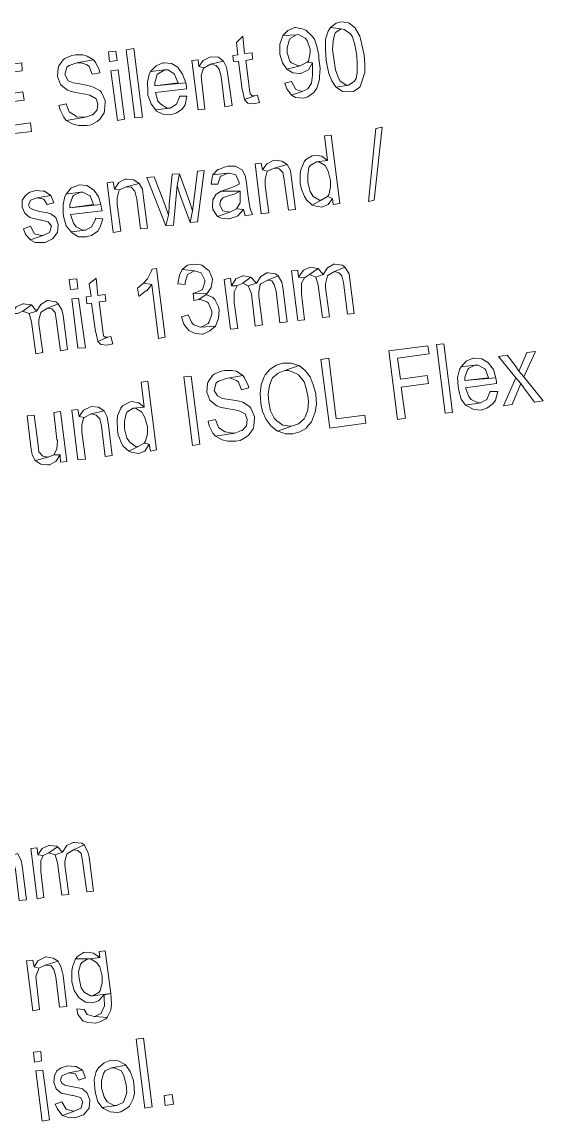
# Model space of a CAD drawing. Header units: metres. Extents: x 2713732.4 to 2713757.2, y 1226081.6 to 1226111.3.
# Drawn here: x 2713753.164 to 2713754.078, y 1226105.087 to 1226107.015 of the extents above; entities that cross this region are included whole.
import ezdxf

# ---------------------------------------------------------------- set-up
doc = ezdxf.new("R2010")
doc.units = ezdxf.units.M
doc.layers.add('einlagen_boden_erstes_og', color=7, linetype='Continuous', true_color=0x000000)

msp = doc.modelspace()

# ---------------------------------------------------------------- linework, layer by layer
at = {"layer": 'einlagen_boden_erstes_og', "color": 7, "lineweight": 0}
for points in [[(2713753.6436, 1226107.0055), (2713753.6425, 1226107.0055), (2713753.6306, 1226107.0001), (2713753.6219, 1226106.9914), (2713753.6458, 1226106.9925), (2713753.649, 1226106.9935), (2713753.661, 1226106.987), (2713753.6643, 1226106.9827), (2713753.6697, 1226106.9675), (2713753.6697, 1226106.961), (2713753.6664, 1226106.9468), (2713753.6643, 1226106.9447), (2713753.674, 1226106.9436), (2713753.674, 1226106.9403), (2713753.674, 1226106.9381), (2713753.674, 1226106.9219), (2713753.6719, 1226106.9077), (2713753.6653, 1226106.898), (2713753.6556, 1226106.8936), (2713753.6371, 1226106.8871), (2713753.6436, 1226106.8828), (2713753.6577, 1226106.8817), (2713753.6653, 1226106.8838), (2713753.6762, 1226106.8914), (2713753.6816, 1226106.899), (2713753.686, 1226106.9143), (2713753.686, 1226106.9197), (2713753.6871, 1226106.9338), (2713753.6849, 1226106.9512), (2713753.6849, 1226106.9566), (2713753.6816, 1226106.9729), (2713753.6773, 1226106.9849), (2713753.6719, 1226106.9914), (2713753.6621, 1226107.0012), (2713753.6556, 1226107.0033)], [(2713753.7055, 1226107.0055), (2713753.7012, 1226106.999), (2713753.6968, 1226106.9849), (2713753.6968, 1226106.9805), (2713753.6968, 1226106.9664), (2713753.6979, 1226106.949), (2713753.699, 1226106.9414), (2713753.7023, 1226106.9251), (2713753.7077, 1226106.9121), (2713753.7142, 1226106.9023), (2713753.7153, 1226106.9012), (2713753.737, 1226106.9045), (2713753.7327, 1226106.9045), (2713753.7218, 1226106.9121), (2713753.7186, 1226106.9186), (2713753.7142, 1226106.9316), (2713753.711, 1226106.9512), (2713753.7088, 1226106.9664), (2713753.7099, 1226106.9816), (2713753.7121, 1226106.9925), (2713753.7142, 1226106.9968), (2713753.724, 1226107.0033)], [(2713753.7229, 1226107.0153), (2713753.7153, 1226107.0131), (2713753.7055, 1226107.0055), (2713753.724, 1226107.0033), (2713753.7294, 1226107.0022), (2713753.7403, 1226106.9946), (2713753.7436, 1226106.9892), (2713753.7479, 1226106.9751), (2713753.7512, 1226106.9566), (2713753.7522, 1226106.9425), (2713753.7522, 1226106.9262), (2713753.7501, 1226106.9164), (2713753.7468, 1226106.911), (2713753.737, 1226106.9045), (2713753.7153, 1226106.9012), (2713753.7262, 1226106.8936), (2713753.7381, 1226106.8925), (2713753.7457, 1226106.8936), (2713753.7566, 1226106.9012), (2713753.7598, 1226106.9088), (2713753.7642, 1226106.9229), (2713753.7653, 1226106.9262), (2713753.7653, 1226106.9403), (2713753.7642, 1226106.9577), (2713753.7609, 1226106.9729), (2713753.7577, 1226106.9859), (2713753.7566, 1226106.9903), (2713753.749, 1226107.0033), (2713753.749, 1226107.0044), (2713753.7381, 1226107.0131), (2713753.7359, 1226107.0142)], [(2713753.5513, 1226106.9903), (2713753.5404, 1226106.9794), (2713753.5426, 1226106.9577), (2713753.5339, 1226106.9566), (2713753.535, 1226106.9458), (2713753.5437, 1226106.9468), (2713753.5502, 1226106.8969), (2713753.5513, 1226106.8936), (2713753.5545, 1226106.8795), (2713753.5719, 1226106.886), (2713753.5676, 1226106.886), (2713753.5643, 1226106.8893), (2713753.5632, 1226106.8969), (2713753.5567, 1226106.9479), (2713753.5687, 1226106.9501), (2713753.5676, 1226106.961), (2713753.5545, 1226106.9599)], [(2713753.6219, 1226106.9914), (2713753.6208, 1226106.9892), (2713753.6165, 1226106.9762), (2713753.6165, 1226106.9599), (2713753.6165, 1226106.9588), (2713753.6208, 1226106.9436), (2713753.6284, 1226106.9327), (2713753.6523, 1226106.9381), (2713753.649, 1226106.9381), (2713753.6371, 1226106.9436), (2713753.6338, 1226106.9468), (2713753.6295, 1226106.961), (2713753.6295, 1226106.9697), (2713753.6328, 1226106.9827), (2713753.6349, 1226106.987), (2713753.6458, 1226106.9925)], [(2713753.3623, 1226106.8469), (2713753.3471, 1226106.9664), (2713753.3601, 1226106.9686), (2713753.3753, 1226106.848), (2713753.3623, 1226106.8469)], [(2713753.258, 1226106.9577), (2713753.2515, 1226106.9566), (2713753.2395, 1226106.9512), (2713753.2363, 1226106.949), (2713753.2287, 1226106.9381), (2713753.2276, 1226106.9349), (2713753.2265, 1226106.9197), (2713753.2265, 1226106.9197), (2713753.2319, 1226106.9056), (2713753.233, 1226106.9045), (2713753.2439, 1226106.8958), (2713753.2504, 1226106.8936), (2713753.2645, 1226106.8904), (2713753.2721, 1226106.8893), (2713753.283, 1226106.8871), (2713753.2939, 1226106.8806), (2713753.2971, 1226106.8719), (2713753.296, 1226106.861), (2713753.2884, 1226106.8523), (2713753.2873, 1226106.8523), (2713753.2754, 1226106.848), (2713753.2417, 1226106.8426), (2713753.2537, 1226106.836), (2713753.2634, 1226106.8339), (2713753.2776, 1226106.8339), (2713753.2852, 1226106.835), (2713753.296, 1226106.8404), (2713753.3004, 1226106.8447), (2713753.308, 1226106.8556), (2713753.3091, 1226106.8599), (2713753.3101, 1226106.8741), (2713753.3101, 1226106.8773), (2713753.3036, 1226106.8914), (2713753.3015, 1226106.8947), (2713753.2895, 1226106.9012), (2713753.2819, 1226106.9034), (2713753.2656, 1226106.9066), (2713753.2537, 1226106.9088), (2713753.245, 1226106.9121), (2713753.2395, 1226106.9229), (2713753.2395, 1226106.9229), (2713753.2428, 1226106.936), (2713753.2471, 1226106.9392), (2713753.2602, 1226106.9436), (2713753.2895, 1226106.949), (2713753.2786, 1226106.9555), (2713753.271, 1226106.9577)], [(2713753.2895, 1226106.949), (2713753.2602, 1226106.9436), (2713753.2678, 1226106.9436), (2713753.2786, 1226106.9403), (2713753.2819, 1226106.9371), (2713753.2873, 1226106.924), (2713753.3004, 1226106.9262), (2713753.2993, 1226106.9316), (2713753.2928, 1226106.9447)], [(2713753.3286, 1226106.9642), (2713753.3156, 1226106.9631), (2713753.3177, 1226106.9458), (2713753.3308, 1226106.9479)], [(2713753.4731, 1226106.949), (2713753.4622, 1226106.9479), (2713753.4731, 1226106.861), (2713753.485, 1226106.8621), (2713753.4796, 1226106.9099), (2713753.4785, 1226106.9208), (2713753.4818, 1226106.9327), (2713753.4839, 1226106.9349), (2713753.4742, 1226106.9371)], [(2713753.4959, 1226106.9544), (2713753.4937, 1226106.9534), (2713753.4818, 1226106.9479), (2713753.4742, 1226106.9371), (2713753.4839, 1226106.9349), (2713753.4948, 1226106.9414), (2713753.5176, 1226106.9468), (2713753.5089, 1226106.9534)], [(2713753.5176, 1226106.9468), (2713753.4948, 1226106.9414), (2713753.5046, 1226106.9392), (2713753.51, 1226106.9327), (2713753.5133, 1226106.9197), (2713753.5198, 1226106.8665), (2713753.5328, 1226106.8686), (2713753.5252, 1226106.9219), (2713753.523, 1226106.936)], [(2713753.1635, 1226106.9436), (2713753.0896, 1226106.9338), (2713753.1048, 1226106.8143), (2713753.1809, 1226106.823), (2713753.1787, 1226106.8382), (2713753.1168, 1226106.8295), (2713753.1114, 1226106.8708), (2713753.1678, 1226106.8784), (2713753.1657, 1226106.8925), (2713753.1103, 1226106.8849), (2713753.1048, 1226106.9219), (2713753.1646, 1226106.9295)], [(2713753.333, 1226106.9316), (2713753.3199, 1226106.9295), (2713753.3319, 1226106.8426), (2713753.3438, 1226106.8447)], [(2713753.3894, 1226106.9284), (2713753.3873, 1226106.9229), (2713753.384, 1226106.9099), (2713753.3851, 1226106.8925), (2713753.3851, 1226106.8871), (2713753.3905, 1226106.8719), (2713753.3981, 1226106.861), (2713753.4242, 1226106.8643), (2713753.4188, 1226106.8643), (2713753.4079, 1226106.8708), (2713753.4025, 1226106.8762), (2713753.3981, 1226106.8914), (2713753.4524, 1226106.898), (2713753.4524, 1226106.9023), (2713753.4514, 1226106.9088), (2713753.397, 1226106.9034), (2713753.397, 1226106.9088), (2713753.4014, 1226106.9229), (2713753.4036, 1226106.9251), (2713753.4144, 1226106.9316)], [(2713753.4133, 1226106.9436), (2713753.4112, 1226106.9436), (2713753.3992, 1226106.9381), (2713753.3894, 1226106.9284), (2713753.4144, 1226106.9316), (2713753.4199, 1226106.9316), (2713753.4307, 1226106.9251), (2713753.4318, 1226106.9229), (2713753.4383, 1226106.9088), (2713753.397, 1226106.9034), (2713753.4514, 1226106.9088), (2713753.4459, 1226106.924), (2713753.4383, 1226106.9349), (2713753.4372, 1226106.936), (2713753.4264, 1226106.9425)], [(2713753.6643, 1226106.9447), (2713753.6523, 1226106.9381), (2713753.6284, 1226106.9327), (2713753.6393, 1226106.9262), (2713753.6512, 1226106.9251), (2713753.6534, 1226106.9251), (2713753.6653, 1226106.9305), (2713753.6664, 1226106.9316), (2713753.674, 1226106.9436)], [(2713753.6371, 1226106.911), (2713753.6252, 1226106.9077), (2713753.6284, 1226106.898), (2713753.6371, 1226106.8871), (2713753.6556, 1226106.8936), (2713753.6447, 1226106.8969), (2713753.6436, 1226106.898)], [(2713753.2417, 1226106.8719), (2713753.2287, 1226106.8686), (2713753.2308, 1226106.861), (2713753.2374, 1226106.848), (2713753.2417, 1226106.8426), (2713753.2754, 1226106.848), (2713753.2721, 1226106.848), (2713753.2591, 1226106.8491), (2713753.2591, 1226106.8502), (2713753.2471, 1226106.8578), (2713753.2471, 1226106.8578)], [(2713753.4405, 1226106.8849), (2713753.4405, 1226106.8838), (2713753.4351, 1226106.8708), (2713753.4242, 1226106.8643), (2713753.3981, 1226106.861), (2713753.4003, 1226106.8589), (2713753.4112, 1226106.8534), (2713753.4253, 1226106.8523), (2713753.4351, 1226106.8556), (2713753.4448, 1226106.8621), (2713753.4503, 1226106.8697), (2713753.4535, 1226106.8849)], [(2713753.5774, 1226106.8871), (2713753.5719, 1226106.886), (2713753.5545, 1226106.8795), (2713753.56, 1226106.873), (2713753.5708, 1226106.8719), (2713753.5806, 1226106.8741)], [(2713753.7718, 1226106.7003), (2713753.7848, 1226106.8284), (2713753.7957, 1226106.8306), (2713753.7816, 1226106.7024), (2713753.7718, 1226106.7003)], [(2713753.7066, 1226106.8165), (2713753.6947, 1226106.8154), (2713753.7001, 1226106.772), (2713753.6806, 1226106.7698), (2713753.6849, 1226106.7698), (2713753.6958, 1226106.7633), (2713753.7012, 1226106.7535), (2713753.7055, 1226106.7372), (2713753.7055, 1226106.7252), (2713753.7023, 1226106.7122), (2713753.7001, 1226106.709), (2713753.7088, 1226106.7057), (2713753.7099, 1226106.6948), (2713753.7218, 1226106.697)], [(2713753.6078, 1226106.773), (2713753.6045, 1226106.772), (2713753.5937, 1226106.7665), (2713753.586, 1226106.7557), (2713753.5947, 1226106.7535), (2713753.6067, 1226106.7589), (2713753.6295, 1226106.7654), (2713753.6197, 1226106.7709)], [(2713753.6784, 1226106.7817), (2713753.6729, 1226106.7806), (2713753.6621, 1226106.7741), (2713753.6588, 1226106.7698), (2713753.6534, 1226106.7557), (2713753.6523, 1226106.7481), (2713753.6523, 1226106.7318), (2713753.6545, 1226106.722), (2713753.6599, 1226106.709), (2713753.6632, 1226106.7035), (2713753.6729, 1226106.6937), (2713753.6892, 1226106.7024), (2713753.686, 1226106.7024), (2713753.6751, 1226106.709), (2713753.6697, 1226106.7176), (2713753.6653, 1226106.7339), (2713753.6653, 1226106.747), (2713753.6675, 1226106.76), (2713753.6697, 1226106.7633), (2713753.6806, 1226106.7698), (2713753.7001, 1226106.772), (2713753.6903, 1226106.7796)], [(2713753.4839, 1226106.7546), (2713753.472, 1226106.7535), (2713753.4655, 1226106.7014), (2713753.4633, 1226106.684), (2713753.459, 1226106.6633), (2713753.472, 1226106.6644)], [(2713753.5252, 1226106.7622), (2713753.5209, 1226106.7611), (2713753.5089, 1226106.7567), (2713753.5078, 1226106.7567), (2713753.4991, 1226106.747), (2713753.5252, 1226106.7502), (2713753.5274, 1226106.7502), (2713753.5393, 1226106.747), (2713753.5448, 1226106.7339), (2713753.5448, 1226106.7307), (2713753.5383, 1226106.7274), (2713753.5241, 1226106.722), (2713753.5133, 1226106.7187), (2713753.5469, 1226106.7187), (2713753.5469, 1226106.7133), (2713753.5469, 1226106.6981), (2713753.5404, 1226106.6872), (2713753.5404, 1226106.6872), (2713753.5524, 1226106.6861), (2713753.5556, 1226106.6753), (2713753.5687, 1226106.6775), (2713753.5643, 1226106.6872), (2713753.5632, 1226106.6937), (2713753.56, 1226106.7133), (2713753.5578, 1226106.7329), (2713753.5556, 1226106.7459), (2713753.5502, 1226106.7557), (2713753.5404, 1226106.7611), (2713753.5383, 1226106.7622)], [(2713753.5839, 1226106.7676), (2713753.573, 1226106.7665), (2713753.5839, 1226106.6785), (2713753.5969, 1226106.6807), (2713753.5904, 1226106.7285), (2713753.5904, 1226106.7394), (2713753.5937, 1226106.7513), (2713753.5947, 1226106.7535), (2713753.586, 1226106.7557)], [(2713753.6295, 1226106.7654), (2713753.6067, 1226106.7589), (2713753.6154, 1226106.7578), (2713753.6219, 1226106.7513), (2713753.6241, 1226106.7383), (2713753.6317, 1226106.6851), (2713753.6436, 1226106.6861), (2713753.6371, 1226106.7405), (2713753.6349, 1226106.7546)], [(2713753.3243, 1226106.735), (2713753.3134, 1226106.7329), (2713753.3243, 1226106.646), (2713753.3373, 1226106.6481), (2713753.3308, 1226106.6948), (2713753.3308, 1226106.7068), (2713753.334, 1226106.7187), (2713753.3351, 1226106.7209), (2713753.3264, 1226106.722)], [(2713753.3482, 1226106.7394), (2713753.3449, 1226106.7394), (2713753.334, 1226106.7339), (2713753.3264, 1226106.722), (2713753.3351, 1226106.7209), (2713753.3471, 1226106.7263), (2713753.3699, 1226106.7318), (2713753.3601, 1226106.7383)], [(2713753.396, 1226106.7437), (2713753.3829, 1226106.7426), (2713753.4166, 1226106.6579), (2713753.4209, 1226106.6764), (2713753.4144, 1226106.6948)], [(2713753.4405, 1226106.7491), (2713753.4275, 1226106.7481), (2713753.422, 1226106.6948), (2713753.422, 1226106.6894), (2713753.4209, 1226106.6764), (2713753.4166, 1226106.6579), (2713753.4296, 1226106.659), (2713753.4361, 1226106.7285)], [(2713753.4405, 1226106.7491), (2713753.4361, 1226106.7285), (2713753.4405, 1226106.7144), (2713753.459, 1226106.6633), (2713753.4633, 1226106.684), (2713753.4579, 1226106.7003)], [(2713753.4991, 1226106.747), (2713753.4981, 1226106.7459), (2713753.4959, 1226106.7307), (2713753.5078, 1226106.7307), (2713753.5078, 1226106.7307), (2713753.5122, 1226106.7448), (2713753.5133, 1226106.7448), (2713753.5252, 1226106.7502)], [(2713753.1885, 1226106.7198), (2713753.1776, 1226106.7166), (2713753.17, 1226106.7111), (2713753.1646, 1226106.7024), (2713753.1646, 1226106.6905), (2713753.1689, 1226106.6796), (2713753.1776, 1226106.672), (2713753.182, 1226106.6709), (2713753.1972, 1226106.6677), (2713753.1983, 1226106.6677), (2713753.2102, 1226106.6644), (2713753.2156, 1226106.6568), (2713753.2124, 1226106.646), (2713753.2124, 1226106.646), (2713753.2004, 1226106.6405), (2713753.1787, 1226106.6329), (2713753.1874, 1226106.6286), (2713753.2015, 1226106.6286), (2713753.2048, 1226106.6286), (2713753.2167, 1226106.634), (2713753.2178, 1226106.6351), (2713753.2265, 1226106.646), (2713753.2276, 1226106.6601), (2713753.2232, 1226106.672), (2713753.2146, 1226106.6785), (2713753.2091, 1226106.6807), (2713753.195, 1226106.6829), (2713753.1831, 1226106.6861), (2713753.1776, 1226106.6894), (2713753.1755, 1226106.6937), (2713753.1787, 1226106.7024), (2713753.1787, 1226106.7024), (2713753.1907, 1226106.7068), (2713753.2146, 1226106.7111), (2713753.2037, 1226106.7187), (2713753.2015, 1226106.7187)], [(2713753.2417, 1226106.7133), (2713753.2395, 1226106.709), (2713753.2363, 1226106.6948), (2713753.2363, 1226106.6785), (2713753.2374, 1226106.672), (2713753.2417, 1226106.6579), (2713753.2504, 1226106.647), (2713753.2754, 1226106.6503), (2713753.271, 1226106.6503), (2713753.2591, 1226106.6557), (2713753.2547, 1226106.6622), (2713753.2493, 1226106.6775), (2713753.3047, 1226106.684), (2713753.3036, 1226106.6883), (2713753.3025, 1226106.6948), (2713753.2482, 1226106.6894), (2713753.2482, 1226106.6948), (2713753.2526, 1226106.7079), (2713753.2547, 1226106.7111), (2713753.2667, 1226106.7166)], [(2713753.2645, 1226106.7296), (2713753.2623, 1226106.7285), (2713753.2504, 1226106.7242), (2713753.2417, 1226106.7133), (2713753.2667, 1226106.7166), (2713753.271, 1226106.7166), (2713753.283, 1226106.71), (2713753.2841, 1226106.709), (2713753.2895, 1226106.6948), (2713753.2482, 1226106.6894), (2713753.3025, 1226106.6948), (2713753.2982, 1226106.709), (2713753.2906, 1226106.7198), (2713753.2895, 1226106.7209), (2713753.2776, 1226106.7285)], [(2713753.3699, 1226106.7318), (2713753.3471, 1226106.7263), (2713753.3558, 1226106.7252), (2713753.3623, 1226106.7187), (2713753.3655, 1226106.7046), (2713753.3721, 1226106.6525), (2713753.384, 1226106.6536), (2713753.3775, 1226106.7068), (2713753.3753, 1226106.722)], [(2713753.5133, 1226106.7187), (2713753.5046, 1226106.7133), (2713753.4991, 1226106.7035), (2713753.4981, 1226106.6916), (2713753.4991, 1226106.6861), (2713753.5068, 1226106.6742), (2713753.5285, 1226106.6818), (2713753.5165, 1226106.684), (2713753.5111, 1226106.6937), (2713753.5122, 1226106.7014), (2713753.5165, 1226106.7068), (2713753.5274, 1226106.7111), (2713753.5361, 1226106.7133), (2713753.5469, 1226106.7187)], [(2713753.2146, 1226106.7111), (2713753.1907, 1226106.7068), (2713753.2026, 1226106.7046), (2713753.208, 1226106.6948), (2713753.22, 1226106.6981)], [(2713753.7001, 1226106.709), (2713753.6892, 1226106.7024), (2713753.6729, 1226106.6937), (2713753.6773, 1226106.6927), (2713753.6903, 1226106.6905), (2713753.7012, 1226106.6948), (2713753.7088, 1226106.7057)], [(2713753.5404, 1226106.6872), (2713753.5285, 1226106.6818), (2713753.5068, 1226106.6742), (2713753.5133, 1226106.6709), (2713753.5263, 1226106.6698), (2713753.5274, 1226106.6698), (2713753.5404, 1226106.6742), (2713753.5426, 1226106.6753), (2713753.5524, 1226106.6861)], [(2713753.1787, 1226106.6568), (2713753.1668, 1226106.6525), (2713753.17, 1226106.6427), (2713753.1787, 1226106.6329), (2713753.2004, 1226106.6405), (2713753.1983, 1226106.6405), (2713753.1863, 1226106.6438), (2713753.1863, 1226106.6438)], [(2713753.2928, 1226106.6709), (2713753.2928, 1226106.6688), (2713753.2862, 1226106.6557), (2713753.2754, 1226106.6503), (2713753.2504, 1226106.647), (2713753.2526, 1226106.6449), (2713753.2634, 1226106.6383), (2713753.2765, 1226106.6383), (2713753.2862, 1226106.6405), (2713753.2971, 1226106.6481), (2713753.3015, 1226106.6557), (2713753.3058, 1226106.6698)], [(2713753.4003, 1226106.583), (2713753.3927, 1226106.5819), (2713753.3905, 1226106.5775), (2713753.384, 1226106.5645), (2713753.3775, 1226106.5569), (2713753.3916, 1226106.5547), (2713753.4036, 1226106.4602), (2713753.4155, 1226106.4624)], [(2713753.4448, 1226106.5808), (2713753.4405, 1226106.571), (2713753.4372, 1226106.5558), (2713753.4503, 1226106.5547), (2713753.4503, 1226106.558), (2713753.4546, 1226106.5721), (2713753.4546, 1226106.5721), (2713753.4666, 1226106.5786)], [(2713753.4644, 1226106.5906), (2713753.4546, 1226106.5884), (2713753.4448, 1226106.5808), (2713753.4666, 1226106.5786), (2713753.4666, 1226106.5786), (2713753.4785, 1226106.5753), (2713753.485, 1226106.5623), (2713753.485, 1226106.5591), (2713753.4807, 1226106.546), (2713753.4785, 1226106.5449), (2713753.4666, 1226106.5395), (2713753.4883, 1226106.5384), (2713753.4959, 1226106.5493), (2713753.4981, 1226106.5634), (2713753.4981, 1226106.5645), (2713753.4926, 1226106.5786), (2713753.4905, 1226106.5797), (2713753.4796, 1226106.5884), (2713753.4774, 1226106.5895)], [(2713753.648, 1226106.5797), (2713753.6371, 1226106.5786), (2713753.648, 1226106.4917), (2713753.6599, 1226106.4928), (2713753.6545, 1226106.5384), (2713753.6545, 1226106.5417), (2713753.6545, 1226106.5569), (2713753.6599, 1226106.5667), (2713753.649, 1226106.5677)], [(2713753.6697, 1226106.5851), (2713753.6697, 1226106.5851), (2713753.6577, 1226106.5797), (2713753.649, 1226106.5677), (2713753.6599, 1226106.5667), (2713753.6686, 1226106.5721), (2713753.6838, 1226106.583), (2713753.6827, 1226106.583)], [(2713753.6838, 1226106.583), (2713753.6686, 1226106.5721), (2713753.6795, 1226106.5677), (2713753.6925, 1226106.5721)], [(2713753.7131, 1226106.5906), (2713753.711, 1226106.5906), (2713753.7001, 1226106.584), (2713753.6925, 1226106.5721), (2713753.6795, 1226106.5677), (2713753.6795, 1226106.5677), (2713753.6838, 1226106.5536), (2713753.6914, 1226106.4971), (2713753.7034, 1226106.4982), (2713753.6968, 1226106.5493), (2713753.6968, 1226106.5558), (2713753.7001, 1226106.5699), (2713753.7012, 1226106.571), (2713753.7121, 1226106.5775), (2713753.7305, 1226106.5851), (2713753.7262, 1226106.5884)], [(2713753.7305, 1226106.5851), (2713753.7121, 1226106.5775), (2713753.7197, 1226106.5753), (2713753.7251, 1226106.5699), (2713753.7283, 1226106.558), (2713753.7349, 1226106.5026), (2713753.7468, 1226106.5037), (2713753.7392, 1226106.5634), (2713753.7381, 1226106.5732)], [(2713753.2602, 1226106.5645), (2713753.2471, 1226106.5634), (2713753.2493, 1226106.546), (2713753.2623, 1226106.5471)], [(2713753.2939, 1226106.5656), (2713753.2819, 1226106.5558), (2713753.2852, 1226106.5341), (2713753.2765, 1226106.533), (2713753.2776, 1226106.521), (2713753.2862, 1226106.5221), (2713753.2928, 1226106.4722), (2713753.2939, 1226106.4689), (2713753.2971, 1226106.4548), (2713753.3145, 1226106.4624), (2713753.3101, 1226106.4624), (2713753.3069, 1226106.4646), (2713753.3058, 1226106.4732), (2713753.2993, 1226106.5243), (2713753.3112, 1226106.5254), (2713753.3101, 1226106.5373), (2713753.2971, 1226106.5352)], [(2713753.5296, 1226106.5656), (2713753.5187, 1226106.5634), (2713753.5296, 1226106.4765), (2713753.5426, 1226106.4776), (2713753.5361, 1226106.5232), (2713753.5361, 1226106.5265), (2713753.5361, 1226106.5417), (2713753.5415, 1226106.5525), (2713753.5317, 1226106.5525)], [(2713753.5524, 1226106.5699), (2713753.5513, 1226106.5699), (2713753.5393, 1226106.5645), (2713753.5317, 1226106.5525), (2713753.5415, 1226106.5525), (2713753.5513, 1226106.5569), (2713753.5654, 1226106.5677), (2713753.5654, 1226106.5677)], [(2713753.5654, 1226106.5677), (2713753.5513, 1226106.5569), (2713753.5611, 1226106.5525), (2713753.5752, 1226106.5569)], [(2713753.5958, 1226106.5753), (2713753.5937, 1226106.5753), (2713753.5828, 1226106.5688), (2713753.5752, 1226106.5569), (2713753.5611, 1226106.5525), (2713753.5611, 1226106.5525), (2713753.5665, 1226106.5384), (2713753.573, 1226106.4819), (2713753.586, 1226106.4841), (2713753.5795, 1226106.5341), (2713753.5795, 1226106.5417), (2713753.5817, 1226106.5547), (2713753.5828, 1226106.5558), (2713753.5947, 1226106.5623), (2713753.6132, 1226106.5699), (2713753.6089, 1226106.5732)], [(2713753.6132, 1226106.5699), (2713753.5947, 1226106.5623), (2713753.6023, 1226106.5612), (2713753.6067, 1226106.5547), (2713753.6099, 1226106.5428), (2713753.6165, 1226106.4874), (2713753.6295, 1226106.4895), (2713753.6219, 1226106.5493), (2713753.6197, 1226106.5591)], [(2713753.3775, 1226106.5569), (2713753.3666, 1226106.5482), (2713753.3688, 1226106.5341), (2713753.3699, 1226106.5341), (2713753.3807, 1226106.5428), (2713753.3829, 1226106.5438), (2713753.3916, 1226106.5547)], [(2713753.2102, 1226106.5265), (2713753.208, 1226106.5265), (2713753.1972, 1226106.5199), (2713753.1896, 1226106.508), (2713753.1765, 1226106.5037), (2713753.1765, 1226106.5037), (2713753.1809, 1226106.4895), (2713753.1885, 1226106.4331), (2713753.2004, 1226106.4352), (2713753.1939, 1226106.4852), (2713753.1939, 1226106.4928), (2713753.1972, 1226106.5058), (2713753.1983, 1226106.5069), (2713753.2091, 1226106.5134), (2713753.2276, 1226106.521), (2713753.2232, 1226106.5243)], [(2713753.2634, 1226106.5308), (2713753.2515, 1226106.5297), (2713753.2623, 1226106.4428), (2713753.2754, 1226106.4439)], [(2713753.4644, 1226106.5395), (2713753.4655, 1226106.5265), (2713753.4742, 1226106.5286), (2713753.4872, 1226106.5373), (2713753.4883, 1226106.5384), (2713753.4666, 1226106.5395)], [(2713753.4872, 1226106.5373), (2713753.4742, 1226106.5286), (2713753.4774, 1226106.5286), (2713753.4883, 1226106.5243), (2713753.4915, 1226106.5221), (2713753.497, 1226106.508), (2713753.497, 1226106.5026), (2713753.4926, 1226106.4895), (2713753.4905, 1226106.4863), (2713753.4785, 1226106.4798), (2713753.5035, 1226106.4819), (2713753.5089, 1226106.495), (2713753.51, 1226106.5102), (2713753.5089, 1226106.5156), (2713753.5024, 1226106.5286), (2713753.4991, 1226106.5319)], [(2713753.1668, 1226106.521), (2713753.1657, 1226106.521), (2713753.1537, 1226106.5156), (2713753.1461, 1226106.5037), (2713753.1559, 1226106.5037), (2713753.1657, 1226106.508), (2713753.1809, 1226106.5189), (2713753.1798, 1226106.5189)], [(2713753.1809, 1226106.5189), (2713753.1657, 1226106.508), (2713753.1765, 1226106.5037), (2713753.1896, 1226106.508)], [(2713753.2276, 1226106.521), (2713753.2091, 1226106.5134), (2713753.2167, 1226106.5123), (2713753.2222, 1226106.5058), (2713753.2243, 1226106.4939), (2713753.2319, 1226106.4385), (2713753.2439, 1226106.4407), (2713753.2363, 1226106.5004), (2713753.2341, 1226106.5102)], [(2713753.4557, 1226106.5015), (2713753.4438, 1226106.4982), (2713753.4481, 1226106.4852), (2713753.4568, 1226106.4743), (2713753.4676, 1226106.4689), (2713753.4807, 1226106.4678), (2713753.4818, 1226106.4678), (2713753.4937, 1226106.4732), (2713753.5035, 1226106.4819), (2713753.5035, 1226106.4819), (2713753.4785, 1226106.4798), (2713753.4774, 1226106.4798), (2713753.4655, 1226106.4841), (2713753.4622, 1226106.4874)], [(2713753.3199, 1226106.4635), (2713753.3145, 1226106.4624), (2713753.2971, 1226106.4548), (2713753.3025, 1226106.4493), (2713753.3134, 1226106.4483), (2713753.3232, 1226106.4504)], [(2713753.8761, 1226106.4472), (2713753.8076, 1226106.4385), (2713753.8228, 1226106.3179), (2713753.837, 1226106.3201), (2713753.8294, 1226106.3744), (2713753.8772, 1226106.3809), (2713753.875, 1226106.395), (2713753.8283, 1226106.3885), (2713753.8228, 1226106.4254), (2713753.8782, 1226106.4331)], [(2713753.9065, 1226106.3288), (2713753.8913, 1226106.4493), (2713753.9043, 1226106.4504), (2713753.9195, 1226106.3299), (2713753.9065, 1226106.3288)], [(2713753.7023, 1226106.4254), (2713753.6882, 1226106.4233), (2713753.7044, 1226106.3027), (2713753.7674, 1226106.3114), (2713753.7653, 1226106.3255), (2713753.7153, 1226106.319)], [(2713753.9575, 1226106.4254), (2713753.9554, 1226106.4254), (2713753.9434, 1226106.42), (2713753.9347, 1226106.4102), (2713753.9586, 1226106.4135), (2713753.9641, 1226106.4135), (2713753.976, 1226106.407), (2713753.9771, 1226106.4059), (2713753.9825, 1226106.3907), (2713753.9412, 1226106.3863), (2713753.9956, 1226106.3907), (2713753.9912, 1226106.4059), (2713753.9825, 1226106.4168), (2713753.9814, 1226106.4178), (2713753.9706, 1226106.4244)], [(2713754.0151, 1226106.4309), (2713753.9999, 1226106.4287), (2713754.0303, 1226106.3907), (2713754.039, 1226106.3809), (2713754.0444, 1226106.3733), (2713754.0629, 1226106.3483), (2713754.0781, 1226106.3505), (2713754.0444, 1226106.3929), (2713754.0357, 1226106.4026), (2713754.0292, 1226106.4124)], [(2713754.0651, 1226106.4374), (2713754.0499, 1226106.4352), (2713754.0401, 1226106.4135), (2713754.0357, 1226106.4026), (2713754.0444, 1226106.3929)], [(2713753.623, 1226106.4168), (2713753.6219, 1226106.4168), (2713753.6099, 1226106.4135), (2713753.5991, 1226106.4059), (2713753.5904, 1226106.3961), (2713753.5882, 1226106.3918), (2713753.5839, 1226106.3787), (2713753.5817, 1226106.3635), (2713753.5828, 1226106.3472), (2713753.5828, 1226106.3462), (2713753.586, 1226106.332), (2713753.5926, 1226106.3179), (2713753.5926, 1226106.3179), (2713753.6013, 1226106.306), (2713753.6121, 1226106.2973), (2713753.6371, 1226106.306), (2713753.6349, 1226106.306), (2713753.6219, 1226106.3081), (2713753.611, 1226106.3157), (2713753.6067, 1226106.3201), (2713753.6002, 1226106.3331), (2713753.5969, 1226106.3483), (2713753.5958, 1226106.3624), (2713753.598, 1226106.3777), (2713753.6023, 1226106.3885), (2713753.6034, 1226106.3907), (2713753.6132, 1226106.3994), (2713753.6252, 1226106.4037), (2713753.6501, 1226106.4124), (2713753.649, 1226106.4124), (2713753.636, 1226106.4168)], [(2713753.6501, 1226106.4124), (2713753.6252, 1226106.4037), (2713753.6317, 1226106.4037), (2713753.6436, 1226106.3994), (2713753.649, 1226106.3961), (2713753.6588, 1226106.3842), (2713753.6621, 1226106.3744), (2713753.6653, 1226106.3592), (2713753.6664, 1226106.3494), (2713753.6653, 1226106.3342), (2713753.661, 1226106.3223), (2713753.6588, 1226106.319), (2713753.649, 1226106.3103), (2713753.6371, 1226106.306), (2713753.6121, 1226106.2973), (2713753.6132, 1226106.2973), (2713753.6262, 1226106.2929), (2713753.6393, 1226106.2929), (2713753.6393, 1226106.2929), (2713753.6512, 1226106.2962), (2713753.6632, 1226106.3027), (2713753.6632, 1226106.3038), (2713753.6719, 1226106.3136), (2713753.6773, 1226106.3277), (2713753.6784, 1226106.3299), (2713753.6806, 1226106.3451), (2713753.6795, 1226106.3614), (2713753.6795, 1226106.3635), (2713753.6751, 1226106.3787), (2713753.6697, 1226106.3929), (2713753.6697, 1226106.3929), (2713753.661, 1226106.4037)], [(2713753.9347, 1226106.4102), (2713753.9315, 1226106.4059), (2713753.9282, 1226106.3918), (2713753.9293, 1226106.3755), (2713753.9304, 1226106.369), (2713753.9347, 1226106.3538), (2713753.9423, 1226106.3429), (2713753.9684, 1226106.3472), (2713753.9641, 1226106.3472), (2713753.9521, 1226106.3527), (2713753.9478, 1226106.3581), (2713753.9423, 1226106.3733), (2713753.9966, 1226106.3809), (2713753.9966, 1226106.3842), (2713753.9956, 1226106.3907), (2713753.9412, 1226106.3863), (2713753.9412, 1226106.3918), (2713753.9456, 1226106.4048), (2713753.9478, 1226106.4081), (2713753.9586, 1226106.4135)], [(2713753.4633, 1226106.2723), (2713753.4481, 1226106.3929), (2713753.4611, 1226106.3939), (2713753.4763, 1226106.2745), (2713753.4633, 1226106.2723)], [(2713753.5198, 1226106.4037), (2713753.5133, 1226106.4026), (2713753.5013, 1226106.3972), (2713753.4981, 1226106.395), (2713753.4905, 1226106.3842), (2713753.4894, 1226106.3809), (2713753.4883, 1226106.3657), (2713753.4883, 1226106.3657), (2713753.4937, 1226106.3516), (2713753.4948, 1226106.3505), (2713753.5057, 1226106.3418), (2713753.5111, 1226106.3396), (2713753.5263, 1226106.3364), (2713753.5339, 1226106.3353), (2713753.5448, 1226106.3331), (2713753.5556, 1226106.3277), (2713753.5589, 1226106.3179), (2713753.5578, 1226106.307), (2713753.5502, 1226106.2984), (2713753.5491, 1226106.2984), (2713753.5372, 1226106.294), (2713753.5035, 1226106.2886), (2713753.5154, 1226106.2821), (2713753.5252, 1226106.2799), (2713753.5393, 1226106.2799), (2713753.5469, 1226106.281), (2713753.5578, 1226106.2875), (2713753.5622, 1226106.2908), (2713753.5698, 1226106.3016), (2713753.5708, 1226106.306), (2713753.5719, 1226106.3212), (2713753.5719, 1226106.3233), (2713753.5654, 1226106.3375), (2713753.5632, 1226106.3407), (2713753.5513, 1226106.3483), (2713753.5426, 1226106.3505), (2713753.5274, 1226106.3527), (2713753.5154, 1226106.3548), (2713753.5068, 1226106.3592), (2713753.5013, 1226106.369), (2713753.5013, 1226106.369), (2713753.5046, 1226106.382), (2713753.5089, 1226106.3853), (2713753.522, 1226106.3896), (2713753.5513, 1226106.395), (2713753.5404, 1226106.4026), (2713753.5328, 1226106.4037)], [(2713753.5513, 1226106.395), (2713753.522, 1226106.3896), (2713753.5285, 1226106.3907), (2713753.5404, 1226106.3863), (2713753.5437, 1226106.3831), (2713753.5491, 1226106.37), (2713753.5622, 1226106.3733), (2713753.5611, 1226106.3777), (2713753.5545, 1226106.3907)], [(2713754.0303, 1226106.3907), (2713754.0086, 1226106.3418), (2713754.0238, 1226106.344), (2713754.039, 1226106.3809)], [(2713753.3851, 1226106.3853), (2713753.3731, 1226106.3831), (2713753.3786, 1226106.3396), (2713753.359, 1226106.3375), (2713753.3634, 1226106.3375), (2713753.3742, 1226106.3309), (2713753.3797, 1226106.3212), (2713753.384, 1226106.3049), (2713753.384, 1226106.2929), (2713753.3807, 1226106.2799), (2713753.3786, 1226106.2766), (2713753.3873, 1226106.2745), (2713753.3894, 1226106.2625), (2713753.4003, 1226106.2647)], [(2713753.3569, 1226106.3494), (2713753.3525, 1226106.3483), (2713753.3406, 1226106.3418), (2713753.3373, 1226106.3375), (2713753.3319, 1226106.3244), (2713753.3308, 1226106.3157), (2713753.3319, 1226106.2994), (2713753.333, 1226106.2908), (2713753.3384, 1226106.2766), (2713753.3416, 1226106.2712), (2713753.3514, 1226106.2625), (2713753.3688, 1226106.2712), (2713753.3645, 1226106.2701), (2713753.3536, 1226106.2777), (2713753.3482, 1226106.2853), (2713753.3438, 1226106.3016), (2713753.3438, 1226106.3147), (2713753.3471, 1226106.3277), (2713753.3482, 1226106.3309), (2713753.359, 1226106.3375), (2713753.3786, 1226106.3396), (2713753.3688, 1226106.3472)], [(2713753.9858, 1226106.3668), (2713753.9847, 1226106.3657), (2713753.9793, 1226106.3527), (2713753.9684, 1226106.3472), (2713753.9423, 1226106.3429), (2713753.9445, 1226106.3418), (2713753.9565, 1226106.3353), (2713753.9695, 1226106.3342), (2713753.9793, 1226106.3375), (2713753.9901, 1226106.3451), (2713753.9945, 1226106.3516), (2713753.9988, 1226106.3668)], [(2713753.2319, 1226106.332), (2713753.22, 1226106.3299), (2713753.2254, 1226106.2831), (2713753.2265, 1226106.281), (2713753.2254, 1226106.2658), (2713753.22, 1226106.256), (2713753.2308, 1226106.256), (2713753.2319, 1226106.243), (2713753.2428, 1226106.244)], [(2713753.2623, 1226106.3353), (2713753.2515, 1226106.3342), (2713753.2623, 1226106.2473), (2713753.2754, 1226106.2484), (2713753.2689, 1226106.2962), (2713753.2689, 1226106.3081), (2713753.2721, 1226106.3201), (2713753.2732, 1226106.3212), (2713753.2645, 1226106.3233)], [(2713753.2862, 1226106.3407), (2713753.283, 1226106.3396), (2713753.2721, 1226106.3342), (2713753.2645, 1226106.3233), (2713753.2732, 1226106.3212), (2713753.2852, 1226106.3277), (2713753.308, 1226106.3331), (2713753.2982, 1226106.3396)], [(2713753.308, 1226106.3331), (2713753.2852, 1226106.3277), (2713753.2939, 1226106.3255), (2713753.3004, 1226106.319), (2713753.3036, 1226106.306), (2713753.3101, 1226106.2527), (2713753.3221, 1226106.2549), (2713753.3156, 1226106.3081), (2713753.3134, 1226106.3223)], [(2713753.1852, 1226106.3255), (2713753.1733, 1226106.3244), (2713753.1798, 1226106.2701), (2713753.182, 1226106.256), (2713753.1874, 1226106.2462), (2713753.2102, 1226106.2516), (2713753.2004, 1226106.2538), (2713753.1939, 1226106.2614), (2713753.1939, 1226106.2614), (2713753.1917, 1226106.2777)], [(2713753.5035, 1226106.3179), (2713753.4905, 1226106.3147), (2713753.4926, 1226106.307), (2713753.4991, 1226106.294), (2713753.5035, 1226106.2886), (2713753.5372, 1226106.294), (2713753.5328, 1226106.294), (2713753.5209, 1226106.2962), (2713753.5198, 1226106.2962), (2713753.5089, 1226106.3038), (2713753.5089, 1226106.3038)], [(2713753.3786, 1226106.2766), (2713753.3688, 1226106.2712), (2713753.3514, 1226106.2625), (2713753.3558, 1226106.2603), (2713753.3688, 1226106.2582), (2713753.3797, 1226106.2625), (2713753.3873, 1226106.2745)], [(2713753.22, 1226106.256), (2713753.2102, 1226106.2516), (2713753.1874, 1226106.2462), (2713753.1972, 1226106.2397), (2713753.2091, 1226106.2386), (2713753.2124, 1226106.2386), (2713753.2232, 1226106.244), (2713753.2308, 1226106.256)], [(2713753.1907, 1226105.5662), (2713753.1798, 1226105.5651), (2713753.1907, 1226105.4772), (2713753.2026, 1226105.4793), (2713753.1972, 1226105.525), (2713753.1972, 1226105.5282), (2713753.1972, 1226105.5434), (2713753.2015, 1226105.5532), (2713753.1917, 1226105.5543)], [(2713753.2124, 1226105.5706), (2713753.2113, 1226105.5706), (2713753.1993, 1226105.5651), (2713753.1917, 1226105.5543), (2713753.2015, 1226105.5532), (2713753.2113, 1226105.5575), (2713753.2265, 1226105.5684), (2713753.2254, 1226105.5695)], [(2713753.2265, 1226105.5684), (2713753.2113, 1226105.5575), (2713753.2222, 1226105.5543), (2713753.2352, 1226105.5586)], [(2713753.2558, 1226105.576), (2713753.2537, 1226105.576), (2713753.2428, 1226105.5706), (2713753.2352, 1226105.5586), (2713753.2222, 1226105.5543), (2713753.2222, 1226105.5543), (2713753.2265, 1226105.5402), (2713753.2341, 1226105.4837), (2713753.2461, 1226105.4848), (2713753.2395, 1226105.5358), (2713753.2395, 1226105.5423), (2713753.2428, 1226105.5554), (2713753.2439, 1226105.5565), (2713753.2547, 1226105.563), (2713753.2732, 1226105.5717), (2713753.2689, 1226105.5749)], [(2713753.2732, 1226105.5717), (2713753.2547, 1226105.563), (2713753.2623, 1226105.5619), (2713753.2678, 1226105.5565), (2713753.27, 1226105.5434), (2713753.2776, 1226105.4891), (2713753.2895, 1226105.4902), (2713753.2819, 1226105.5499), (2713753.2797, 1226105.5597)], [(2713753.1559, 1226105.5565), (2713753.1363, 1226105.5489), (2713753.145, 1226105.5467), (2713753.1494, 1226105.5413), (2713753.1526, 1226105.5282), (2713753.1592, 1226105.4739), (2713753.1722, 1226105.475), (2713753.1646, 1226105.5347), (2713753.1624, 1226105.5445)], [(2713753.3101, 1226105.3859), (2713753.2993, 1226105.3848), (2713753.3004, 1226105.374), (2713753.2841, 1226105.3718), (2713753.2949, 1226105.3653), (2713753.3004, 1226105.3577), (2713753.3047, 1226105.3414), (2713753.3047, 1226105.3294), (2713753.3015, 1226105.3164), (2713753.2993, 1226105.3131), (2713753.2884, 1226105.3066), (2713753.3199, 1226105.311)], [(2713753.1831, 1226105.3696), (2713753.1722, 1226105.3685), (2713753.1831, 1226105.2806), (2713753.195, 1226105.2827), (2713753.1896, 1226105.3305), (2713753.1885, 1226105.3414), (2713753.1928, 1226105.3533), (2713753.1939, 1226105.3555), (2713753.1852, 1226105.3577)], [(2713753.2059, 1226105.3751), (2713753.2037, 1226105.374), (2713753.1917, 1226105.3685), (2713753.1852, 1226105.3577), (2713753.1939, 1226105.3555), (2713753.2048, 1226105.3609), (2713753.2276, 1226105.3675), (2713753.2189, 1226105.3729)], [(2713753.2276, 1226105.3675), (2713753.2048, 1226105.3609), (2713753.2146, 1226105.3599), (2713753.22, 1226105.3533), (2713753.2232, 1226105.3403), (2713753.2298, 1226105.2871), (2713753.2428, 1226105.2882), (2713753.2363, 1226105.3425), (2713753.233, 1226105.3566)], [(2713753.258, 1226105.3718), (2713753.2526, 1226105.3577), (2713753.2515, 1226105.3501), (2713753.2515, 1226105.3349), (2713753.2515, 1226105.3316), (2713753.2558, 1226105.3164), (2713753.2634, 1226105.3045), (2713753.2645, 1226105.3034), (2713753.2754, 1226105.2958), (2713753.2884, 1226105.2947), (2713753.2982, 1226105.2979), (2713753.308, 1226105.3088), (2713753.3199, 1226105.311), (2713753.2884, 1226105.3066), (2713753.2841, 1226105.3066), (2713753.2732, 1226105.3131), (2713753.2678, 1226105.3207), (2713753.2645, 1226105.337), (2713753.2634, 1226105.349), (2713753.2667, 1226105.362), (2713753.2689, 1226105.3653), (2713753.2797, 1226105.3718)], [(2713753.2776, 1226105.3837), (2713753.2721, 1226105.3827), (2713753.2613, 1226105.3761), (2713753.258, 1226105.3718), (2713753.2797, 1226105.3718), (2713753.2841, 1226105.3718), (2713753.3004, 1226105.374), (2713753.2895, 1226105.3816)], [(2713753.3199, 1226105.311), (2713753.308, 1226105.3088), (2713753.308, 1226105.3034), (2713753.3091, 1226105.2892), (2713753.3036, 1226105.2773), (2713753.3036, 1226105.2762), (2713753.2917, 1226105.2708), (2713753.3134, 1226105.2686), (2713753.3199, 1226105.2816), (2713753.321, 1226105.2925)], [(2713753.2602, 1226105.2838), (2713753.2623, 1226105.274), (2713753.271, 1226105.2632), (2713753.2797, 1226105.2599), (2713753.2928, 1226105.2588), (2713753.3004, 1226105.261), (2713753.3112, 1226105.2664), (2713753.3134, 1226105.2686), (2713753.2917, 1226105.2708), (2713753.2906, 1226105.2708), (2713753.2786, 1226105.274), (2713753.2732, 1226105.2827)], [(2713753.3797, 1226105.11), (2713753.3645, 1226105.2306), (2713753.3775, 1226105.2328), (2713753.3927, 1226105.1122), (2713753.3797, 1226105.11)], [(2713753.1972, 1226105.2089), (2713753.1841, 1226105.2078), (2713753.1863, 1226105.1904), (2713753.1983, 1226105.1926)], [(2713753.3199, 1226105.1937), (2713753.308, 1226105.1893), (2713753.2982, 1226105.1806), (2713753.2939, 1226105.1741), (2713753.2906, 1226105.16), (2713753.2917, 1226105.1437), (2713753.2928, 1226105.1361), (2713753.2971, 1226105.1209), (2713753.3047, 1226105.1111), (2713753.3297, 1226105.1144), (2713753.3254, 1226105.1144), (2713753.3134, 1226105.1209), (2713753.308, 1226105.1296), (2713753.3036, 1226105.1448), (2713753.3036, 1226105.1578), (2713753.3069, 1226105.1708), (2713753.3101, 1226105.1752), (2713753.321, 1226105.1806), (2713753.346, 1226105.185), (2713753.3449, 1226105.1861), (2713753.333, 1226105.1926)], [(2713753.2004, 1226105.1763), (2713753.1885, 1226105.1752), (2713753.1993, 1226105.0872), (2713753.2124, 1226105.0894)], [(2713753.2439, 1226105.1839), (2713753.233, 1226105.1806), (2713753.2254, 1226105.1752), (2713753.2211, 1226105.1665), (2713753.22, 1226105.1556), (2713753.2243, 1226105.1437), (2713753.233, 1226105.1361), (2713753.2385, 1226105.135), (2713753.2526, 1226105.1317), (2713753.2537, 1226105.1317), (2713753.2667, 1226105.1285), (2713753.271, 1226105.1209), (2713753.2678, 1226105.1111), (2713753.2678, 1226105.11), (2713753.2558, 1226105.1046), (2713753.2352, 1226105.097), (2713753.2439, 1226105.0937), (2713753.2569, 1226105.0926), (2713753.2602, 1226105.0937), (2713753.2721, 1226105.0981), (2713753.2732, 1226105.0992), (2713753.2819, 1226105.11), (2713753.283, 1226105.1241), (2713753.2786, 1226105.1361), (2713753.27, 1226105.1437), (2713753.2656, 1226105.1448), (2713753.2504, 1226105.148), (2713753.2395, 1226105.1502), (2713753.2341, 1226105.1535), (2713753.2319, 1226105.1589), (2713753.2341, 1226105.1665), (2713753.2341, 1226105.1665), (2713753.2461, 1226105.1719), (2713753.27, 1226105.1763), (2713753.2591, 1226105.1828), (2713753.2569, 1226105.1828)], [(2713753.27, 1226105.1763), (2713753.2461, 1226105.1719), (2713753.258, 1226105.1698), (2713753.2634, 1226105.1589), (2713753.2754, 1226105.1632)], [(2713753.346, 1226105.185), (2713753.321, 1226105.1806), (2713753.3264, 1226105.1806), (2713753.3384, 1226105.1752), (2713753.3427, 1226105.1665), (2713753.3471, 1226105.1513), (2713753.3482, 1226105.1372), (2713753.3438, 1226105.1252), (2713753.3416, 1226105.1198), (2713753.3297, 1226105.1144), (2713753.3047, 1226105.1111), (2713753.3069, 1226105.1089), (2713753.3188, 1226105.1035), (2713753.3319, 1226105.1024), (2713753.3373, 1226105.1035), (2713753.3482, 1226105.11), (2713753.3525, 1226105.1133), (2713753.359, 1226105.1263), (2713753.3612, 1226105.1361), (2713753.3601, 1226105.1535), (2713753.359, 1226105.16), (2713753.3536, 1226105.1741)], [(2713753.4155, 1226105.1144), (2713753.4133, 1226105.1317), (2713753.4275, 1226105.1339), (2713753.4296, 1226105.1165), (2713753.4155, 1226105.1144)], [(2713753.2341, 1226105.1209), (2713753.2222, 1226105.1165), (2713753.2265, 1226105.1078), (2713753.2352, 1226105.097), (2713753.2558, 1226105.1046), (2713753.2547, 1226105.1046), (2713753.2417, 1226105.1078), (2713753.2417, 1226105.1078)]]:
    msp.add_lwpolyline(points, close=True, dxfattribs=at)

doc.saveas('drawing.dxf')
